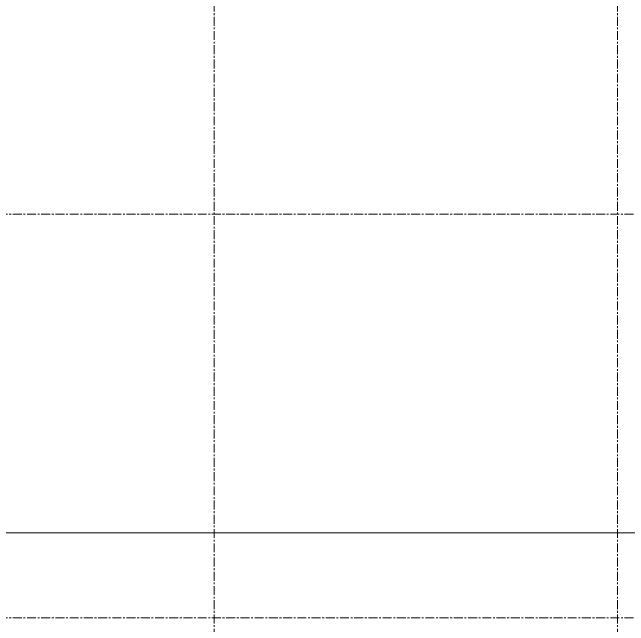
# Model space of a CAD drawing. Header units: millimetres. Extents: x 26027 to 581921, y 7230 to 233891.
# Drawn here: x 498797 to 509799, y 171553 to 182500 of the extents above; entities that cross this region are included whole.
import ezdxf

# ---------------------------------------------------------------- set-up
doc = ezdxf.new("R2010")
doc.units = ezdxf.units.MM
doc.header["$LTSCALE"] = 5
doc.linetypes.add('CENTER', pattern=[50.8, 31.75, -6.35, 6.35, -6.35])
doc.linetypes.add('HIDDEN2', pattern=[0.1875, 0.125, -0.0625])
doc.layers.add('axes', color=9, linetype='Continuous')
doc.layers.add('Proj', color=7, linetype='HIDDEN2', lineweight=5)

msp = doc.modelspace()

# ---------------------------------------------------------------- linework, layer by layer
at = {"layer": 'axes', "linetype": 'CENTER', "lineweight": 0}
for p, q in [((502398.8, 120285.6, 0), (502398.8, 210035.3, 0)), ((509599.2, 120285.6, 0), (509599.2, 210035.3, 0)), ((544175.8, 178895.3, 2.4), (461277.7, 178895.3, 2.4)), ((544175.8, 171695.3, 2.4), (461277.7, 171695.3, 2.4))]:
    msp.add_line(p, q, dxfattribs=at)
at = {"layer": 'Proj', "elevation": 2.4}
msp.add_lwpolyline([(522665.8, 184520.3), (522665.8, 173210.3), (481702.2, 173210.3), (481702.2, 184520.3)], close=True, dxfattribs=at)

doc.saveas('drawing.dxf')
